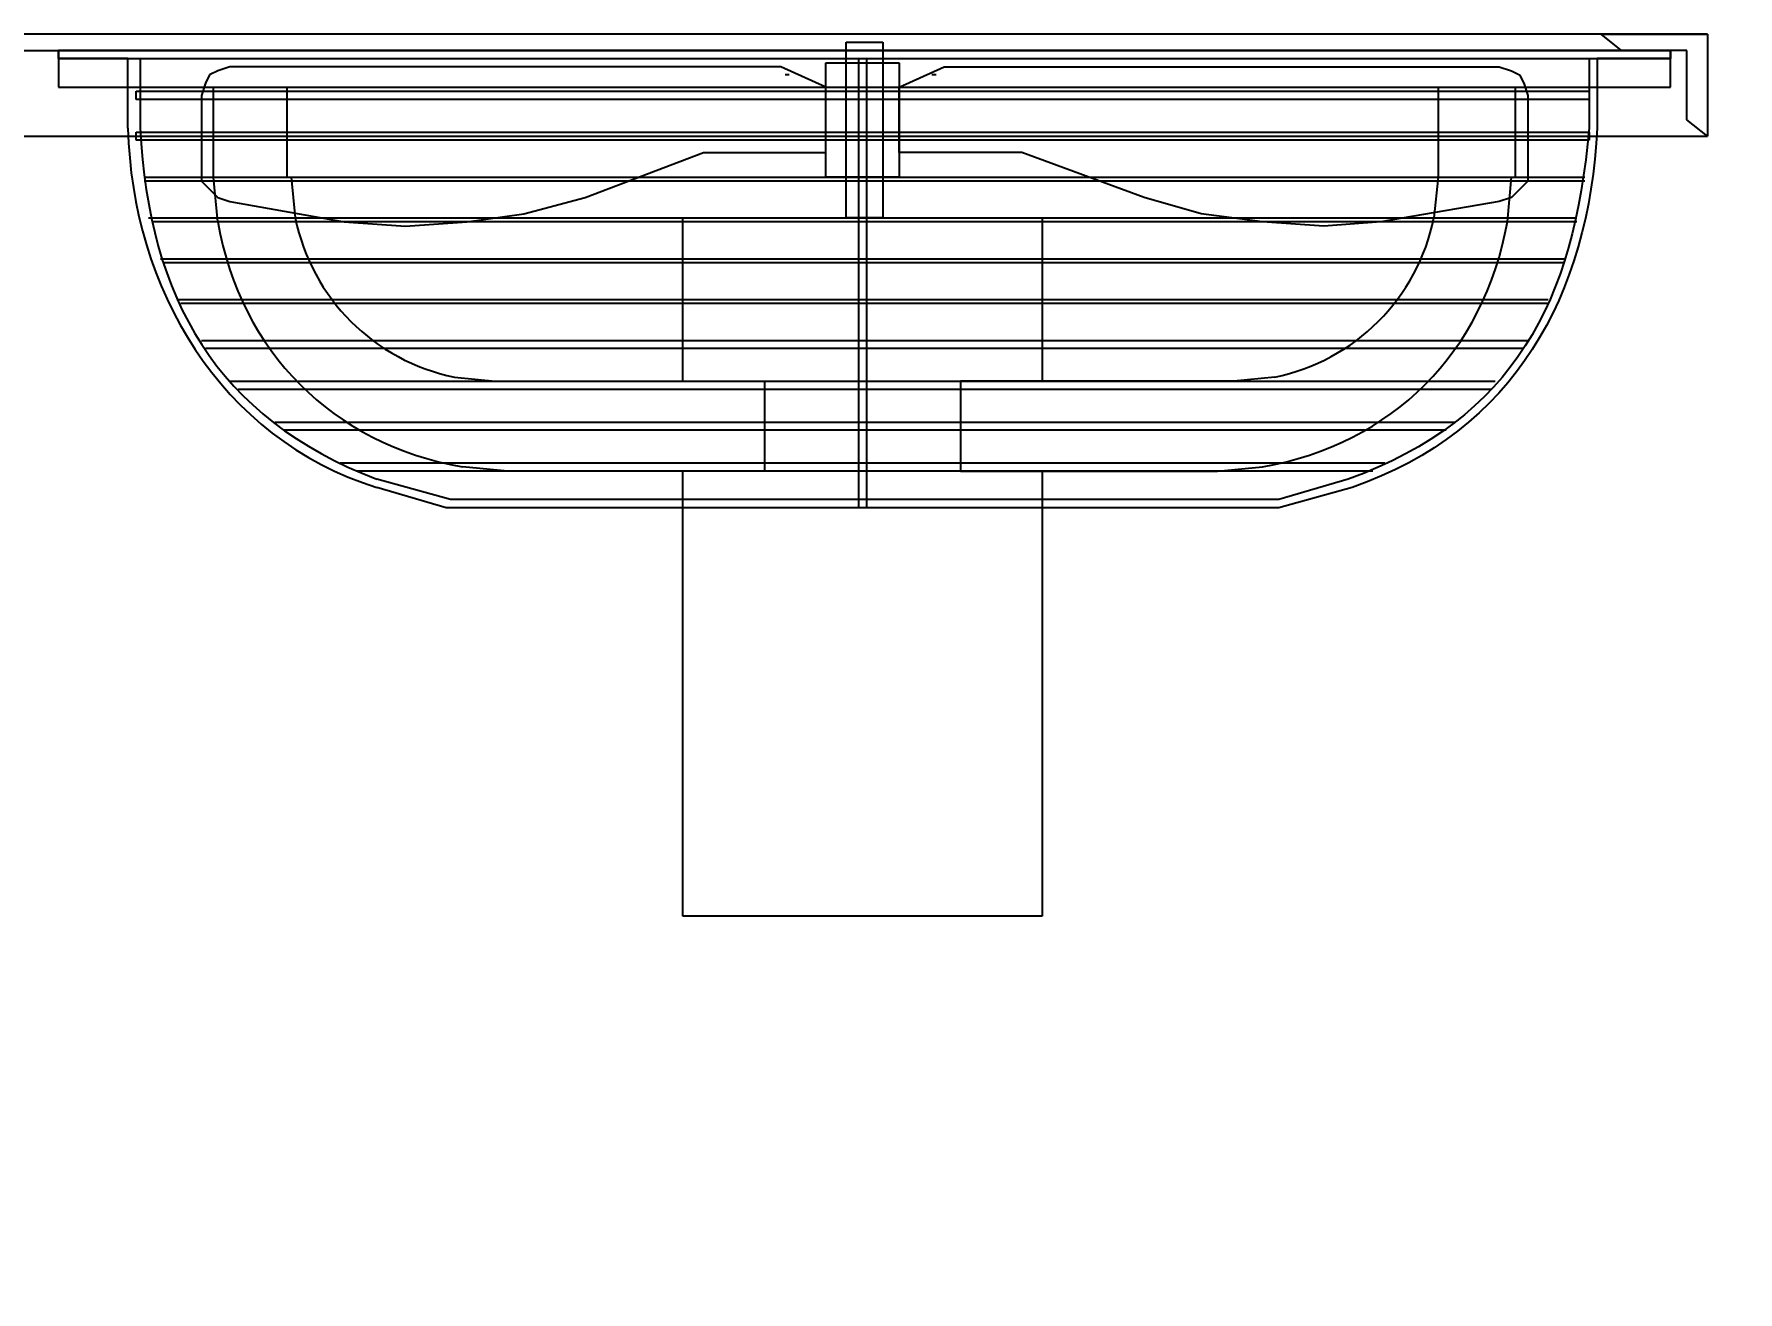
# Model space of a CAD drawing. Header units: metres. Extents: x 530144 to 530565, y 2673807 to 2674119.
# Drawn here: x 530379.414 to 530379.992, y 2673981.819 to 2673982.245 of the extents above; entities that cross this region are included whole.
import ezdxf

# ---------------------------------------------------------------- set-up
doc = ezdxf.new("R2010")
doc.units = ezdxf.units.M
doc.layers.add('IDT', color=7, linetype='Continuous')
doc.layers.add('MMS Block Numbering', color=7, linetype='Continuous')
doc.styles.add('Adani Regular', font='Adani Regular.ttf')

# ---------------------------------------------------------------- blocks, each defined once
blk = doc.blocks.new('IDT')
at = {"layer": 'IDT', "color": 0, "lineweight": 25}
for p, q in [((14.08338, 15.66177), (14.08338, 15.81254)), ((14.08338, 15.81254), (14.2051, 15.81254)), ((14.2051, 15.81254), (14.2051, 15.66177)), ((13.97826, 15.66731), (14.00316, 15.67422)), ((14.00316, 15.67422), (14.28532, 15.67422)), ((14.14286, 15.52208), (14.14286, 15.67422)), ((14.14562, 15.52208), (14.14562, 15.67422)), ((14.28532, 15.67422), (14.30883, 15.66731)), ((13.97964, 15.66454), (14.00316, 15.67146)), ((14.00316, 15.67146), (14.28394, 15.67146)), ((14.28394, 15.67146), (14.30883, 15.66454)), ((13.97135, 15.66177), (14.31575, 15.66177)), ((14.0239, 15.66177), (14.00869, 15.66039)), ((14.11104, 15.66177), (14.0239, 15.66177)), ((14.11104, 15.63135), (14.11104, 15.66177)), ((14.17743, 15.63135), (14.17743, 15.66177)), ((14.17743, 15.66177), (14.26457, 15.66177)), ((14.26457, 15.66177), (14.27979, 15.66039)), ((14.32128, 15.65901), (13.9672, 15.65901)), ((14.34341, 15.64518), (13.94368, 15.64518)), ((13.94645, 15.64794), (14.34065, 15.64794)), ((13.93123, 15.63411), (14.35586, 15.63411)), ((14.35863, 15.63135), (13.92985, 15.63135)), ((14.00454, 15.62996), (14.01837, 15.63135)), ((14.01837, 15.63135), (14.11104, 15.63135)), ((14.08338, 15.57602), (14.08338, 15.63135)), ((14.26872, 15.63135), (14.17743, 15.63135)), ((14.2051, 15.63135), (14.2051, 15.57602)), ((14.28255, 15.62996), (14.26872, 15.63135)), ((13.92017, 15.62028), (14.36693, 15.62028)), ((14.36831, 15.61751), (13.91879, 15.61751)), ((13.91187, 15.60507), (14.37523, 15.60507)), ((14.37661, 15.60368), (13.91187, 15.60368)), ((13.90634, 15.59123), (14.38076, 15.59123)), ((14.38214, 15.58985), (13.90634, 15.58985)), ((13.90219, 15.5774), (14.38491, 15.5774)), ((14.38629, 15.57602), (13.90219, 15.57602)), ((13.9257, 15.5774), (13.92432, 15.56219)), ((13.92847, 15.57049), (13.96858, 15.5774)), ((13.94921, 15.56219), (13.9506, 15.57602)), ((13.96858, 15.5774), (13.98794, 15.57879)), ((13.98794, 15.57879), (14.00869, 15.5774)), ((14.00869, 15.5774), (14.02944, 15.57464)), ((14.02944, 15.57464), (14.0488, 15.5691)), ((14.2051, 15.57602), (14.08338, 15.57602)), ((14.13732, 15.51654), (14.13732, 15.57602)), ((14.13732, 15.57602), (14.14977, 15.57602)), ((14.14977, 15.57602), (14.14977, 15.51654)), ((14.25904, 15.57464), (14.23829, 15.5691)), ((14.2784, 15.5774), (14.25904, 15.57464)), ((14.29915, 15.57879), (14.2784, 15.5774)), ((14.3199, 15.5774), (14.29915, 15.57879)), ((14.35863, 15.57049), (14.3199, 15.5774)), ((14.33788, 15.56219), (14.3365, 15.57602)), ((14.36278, 15.5774), (14.36416, 15.56219)), ((13.91879, 15.56357), (13.92432, 15.5691)), ((13.92432, 15.5691), (13.92847, 15.57049)), ((14.0488, 15.5691), (14.0903, 15.55389)), ((14.23829, 15.5691), (14.19818, 15.55389)), ((14.36278, 15.5691), (14.35863, 15.57049)), ((14.36554, 15.56634), (14.36278, 15.5691)), ((13.89942, 15.56357), (14.38767, 15.56357)), ((14.38767, 15.56219), (13.89942, 15.56219)), ((13.91879, 15.55942), (13.91879, 15.56357)), ((13.92293, 15.56219), (13.92293, 15.53176)), ((13.94921, 15.53176), (13.94921, 15.56219)), ((14.13179, 15.52346), (14.13179, 15.56219)), ((14.13179, 15.56219), (14.15669, 15.56219)), ((14.15669, 15.56219), (14.15669, 15.52346)), ((14.33926, 15.56219), (14.33926, 15.53176)), ((14.36416, 15.56219), (14.36416, 15.53176)), ((14.36831, 15.56357), (14.36554, 15.56634)), ((14.36831, 15.55942), (14.36831, 15.56357)), ((13.91879, 15.53452), (13.91879, 15.55942)), ((14.36831, 15.53452), (14.36831, 15.55942)), ((14.0903, 15.55389), (14.13179, 15.55389)), ((14.13179, 15.55389), (14.13179, 15.53176)), ((14.19818, 15.55389), (14.15669, 15.55389)), ((14.15669, 15.55389), (14.15669, 15.53176)), ((15.0502, 15.54836), (13.85793, 15.54836)), ((13.85793, 15.54836), (13.86484, 15.54282)), ((13.85793, 15.51378), (13.85793, 15.54836)), ((13.89527, 15.52208), (13.89527, 15.54559)), ((13.89804, 15.54697), (13.89804, 15.54974)), ((13.89804, 15.54974), (14.39044, 15.54974)), ((14.39044, 15.54697), (13.89804, 15.54697)), ((13.89804, 15.52208), (13.89804, 15.54559)), ((14.38906, 15.52208), (14.38906, 15.54559)), ((14.39044, 15.54974), (14.39044, 15.54697)), ((14.39321, 15.54559), (14.39321, 15.52208)), ((13.86484, 15.54282), (13.86484, 15.51931)), ((13.89804, 15.53314), (13.89804, 15.53591)), ((13.89804, 15.53591), (14.39044, 15.53591)), ((13.92017, 15.53038), (13.91879, 15.53452)), ((14.36693, 15.53038), (14.36831, 15.53452)), ((14.39044, 15.53591), (14.39044, 15.53314)), ((14.41672, 15.53176), (13.87038, 15.53176)), ((13.87038, 15.53176), (13.87038, 15.51931)), ((14.39044, 15.53314), (13.89804, 15.53314)), ((13.92155, 15.52761), (13.92017, 15.53038)), ((13.92432, 15.52623), (13.92155, 15.52761)), ((14.13179, 15.53176), (14.11658, 15.52484)), ((14.11934, 15.52761), (14.12073, 15.52761)), ((14.15669, 15.53176), (14.1719, 15.52484)), ((14.16914, 15.52761), (14.17052, 15.52761)), ((14.36278, 15.52623), (14.36554, 15.52761)), ((14.36554, 15.52761), (14.36693, 15.53038)), ((14.41672, 15.51931), (14.41672, 15.53176)), ((13.87038, 15.51931), (13.87038, 15.52208)), ((13.87038, 15.52208), (13.89527, 15.52208)), ((14.41672, 15.52208), (13.87038, 15.52208)), ((13.87038, 15.52208), (13.87038, 15.51931)), ((13.92847, 15.52484), (13.92432, 15.52623)), ((14.11658, 15.52484), (13.92847, 15.52484)), ((14.15669, 15.52346), (14.13179, 15.52346)), ((14.1719, 15.52484), (14.35863, 15.52484)), ((14.35863, 15.52484), (14.36278, 15.52623)), ((14.39321, 15.52208), (14.41672, 15.52208)), ((14.41672, 15.52208), (14.41672, 15.51931)), ((14.41672, 15.51931), (14.41672, 15.52208)), ((13.86484, 15.51931), (13.88697, 15.51931)), ((14.41672, 15.51931), (13.87038, 15.51931)), ((13.87038, 15.51931), (13.89804, 15.51931)), ((13.87038, 15.51931), (14.41672, 15.51931)), ((14.98519, 15.51931), (13.88697, 15.51931)), ((13.88697, 15.51931), (13.89389, 15.51378)), ((14.14977, 15.51654), (14.13732, 15.51654)), ((14.38906, 15.51931), (14.41672, 15.51931)), ((13.85793, 15.51378), (15.01424, 15.51378)), ((13.89389, 15.51378), (13.85793, 15.51378))]:
    blk.add_line(p, q, dxfattribs=at)
for centre, start, end in [((14.01837, 15.56219), 101.53413, 168.46587), ((14.26872, 15.56219), 11.53413, 78.46587)]:
    blk.add_arc(centre, 0.06917, start, end, dxfattribs=at)
for points in [[(13.89527, 15.54559), (13.89808, 15.60228), (13.92344, 15.64827), (13.97826, 15.66731)], [(14.39321, 15.54559), (14.39178, 15.59979), (14.36211, 15.65073), (14.30883, 15.66731)], [(13.89804, 15.54559), (13.90302, 15.60426), (13.92349, 15.64412), (13.97964, 15.66454)], [(14.00869, 15.66039), (13.96448, 15.65242), (13.93368, 15.62162), (13.9257, 15.5774)], [(14.36278, 15.5774), (14.3548, 15.62162), (14.324, 15.65242), (14.27979, 15.66039)], [(14.38906, 15.54559), (14.38608, 15.60345), (14.36315, 15.64372), (14.30883, 15.66454)]]:
    blk.add_open_spline(points, degree=3, dxfattribs=at)

msp = doc.modelspace()

# ---------------------------------------------------------------- block references
at = {"layer": 'IDT', "color": 8, "rotation": 180}
msp.add_blockref('IDT', (530393.83928, 2673997.75885), dxfattribs=at)

# ---------------------------------------------------------------- texts
at = {"layer": 'MMS Block Numbering', "insert": (530392.18205, 2673971.6374), "char_height": 7.5, "attachment_point": 5, "style": 'Adani Regular'}
msp.add_mtext_dynamic_manual_height_columns('A16d-\\PBL-20', width=41.5353798, gutter_width=1, heights=[0], dxfattribs=at)

doc.saveas('drawing.dxf')
